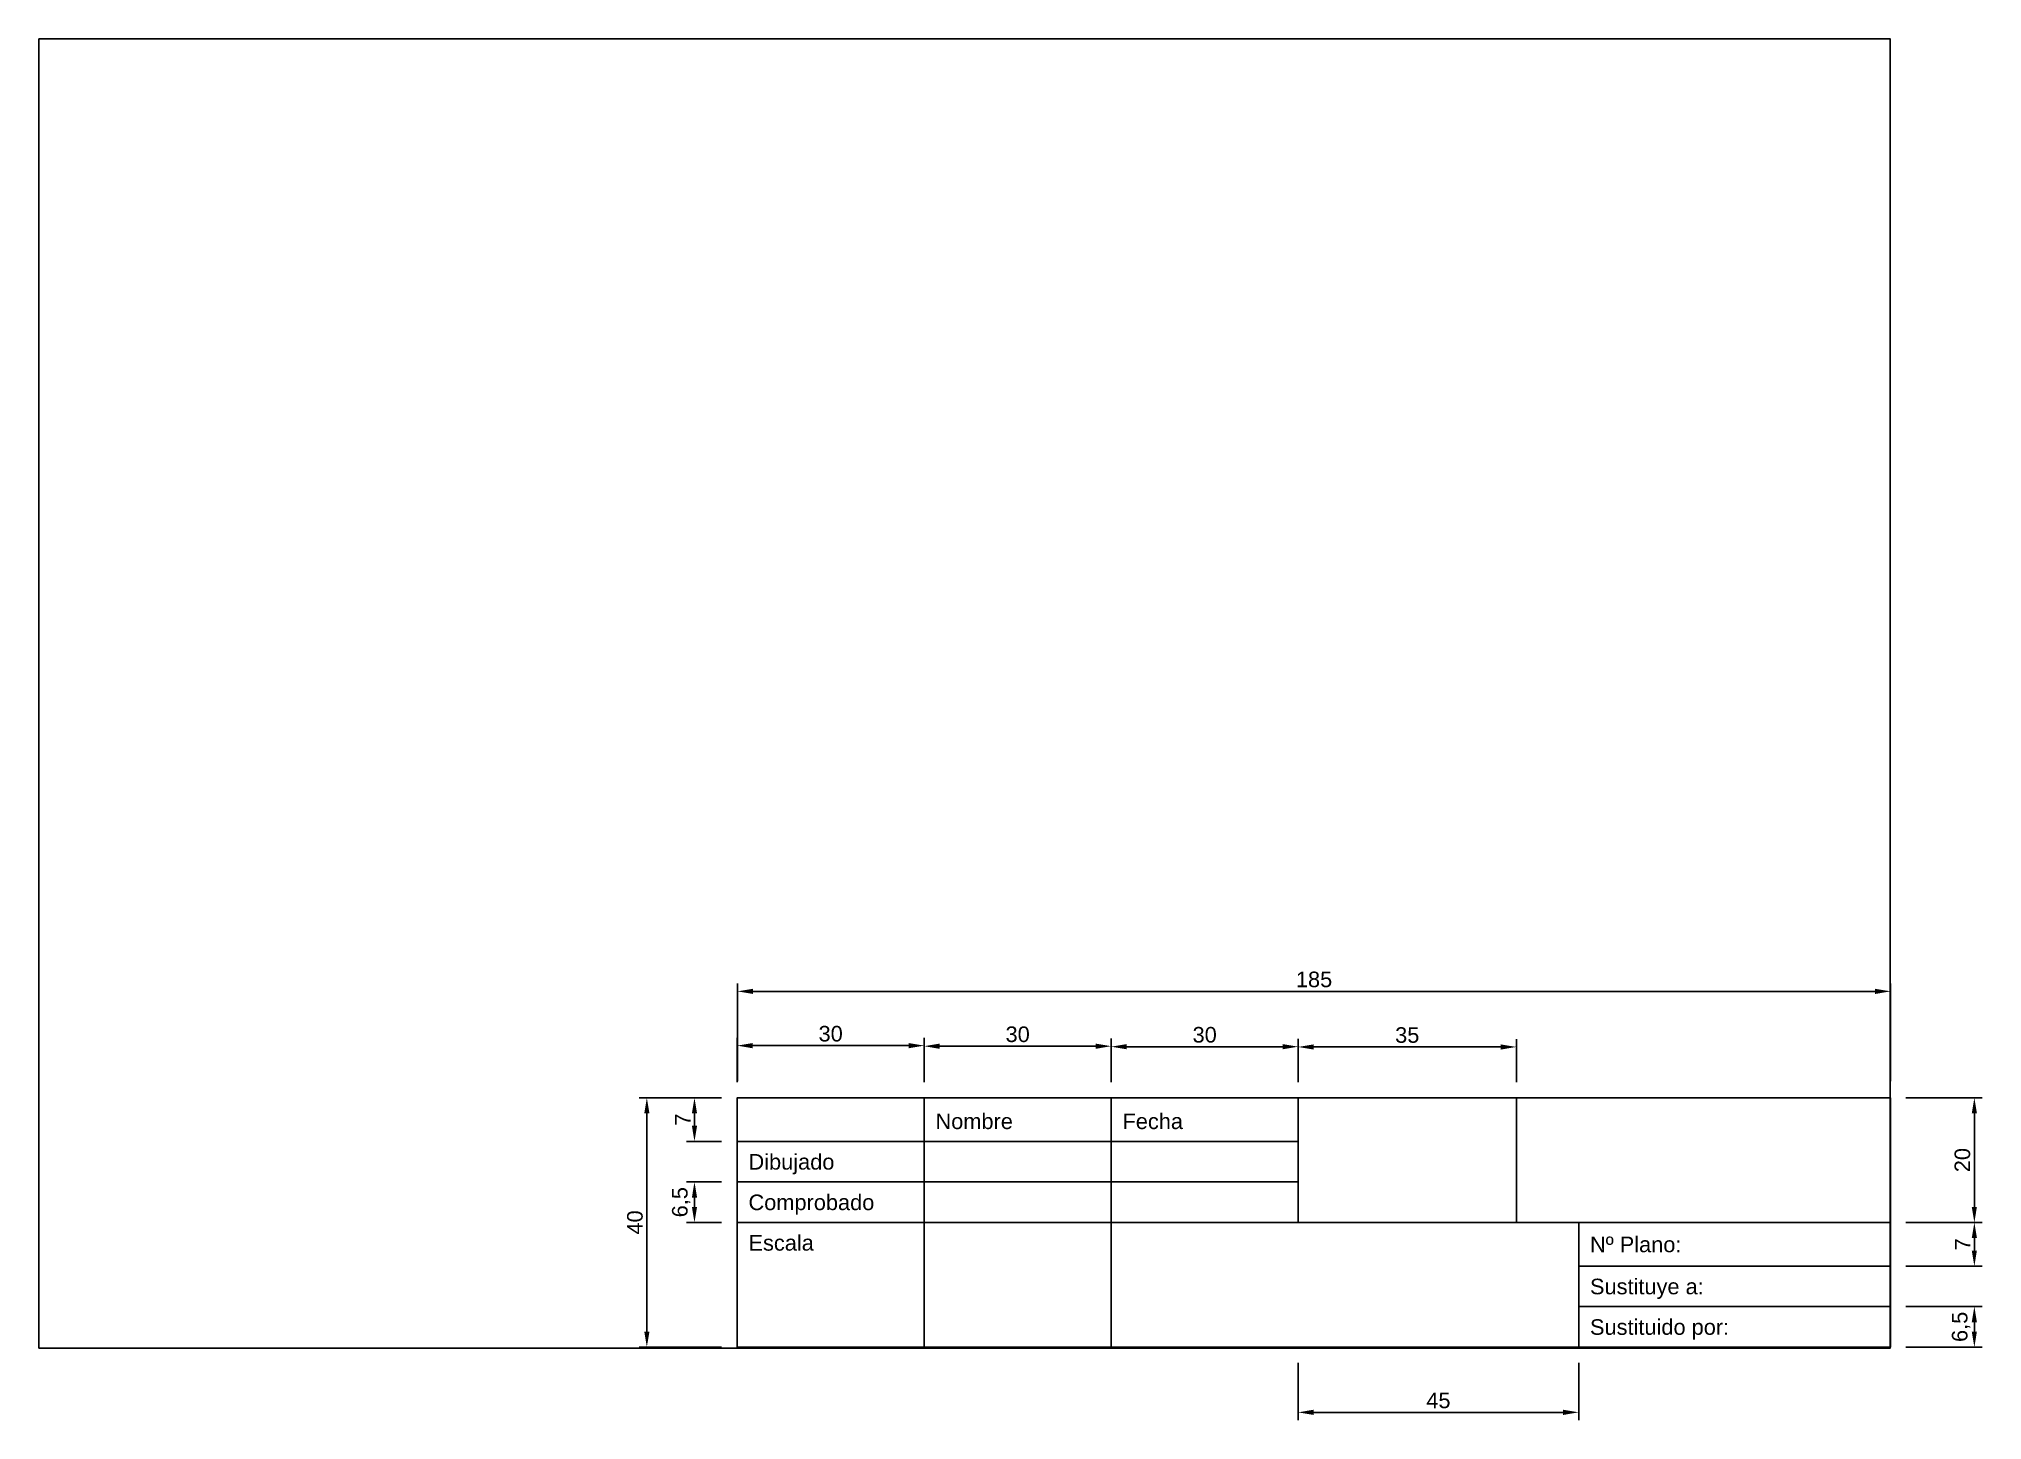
# Model space of a CAD drawing. Header units: millimetres. Extents: x 210 to 522, y 303 to 524.
import ezdxf

# ---------------------------------------------------------------- set-up
doc = ezdxf.new("R2010")
doc.units = ezdxf.units.MM
doc.layers.add('Cotas', color=6, linetype='Continuous')
doc.styles.get("Standard").update_dxf_attribs({"font": 'arial.ttf'})
doc.dimstyles.new('ISO-25', dxfattribs={"dimtxt": 2.5, "dimasz": 2.5, "dimexe": 1.25, "dimexo": 2.5, "dimtad": 1, "dimtxsty": 'Standard', "dimcen": 2.5, "dimadec": 0, "dimazin": 0, "dimtfac": 1, "dimtmove": 0, "dimatfit": 3, "dimfxl": 1, "dimarcsym": 0})

# ---------------------------------------------------------------- blocks, each defined once
blk = doc.blocks.new('*D4')
at = {"layer": 'Cotas', "color": 0, "lineweight": -2, "transparency": 16777216}
for p, q in [((322.31, 357.11), (322.31, 372.77)), ((324.81, 371.52), (504.81, 371.52)), ((507.31, 357.11), (507.31, 372.77))]:
    blk.add_line(p, q, dxfattribs=at)
at = {"layer": 'Cotas', "color": 0, "transparency": 16777216}
for points in [[(324.81, 371.93), (324.81, 371.1), (322.31, 371.52)], [(504.81, 371.93), (504.81, 371.1), (507.31, 371.52)]]:
    blk.add_solid(points, dxfattribs=at)
at = {"layer": 'Defpoints', "color": 0, "transparency": 16777216}
for p in [(507.31, 371.52), (322.31, 354.61), (507.31, 354.61)]:
    blk.add_point(p, dxfattribs=at)
at = {"layer": 'Cotas', "color": 0, "transparency": 16777216, "insert": (414.81, 373.42), "char_height": 2.5, "attachment_point": 5}
blk.add_mtext('185', dxfattribs=at)
blk = doc.blocks.new('*D5')
at = {"layer": 'Cotas', "color": 0, "lineweight": -2, "transparency": 16777216}
for p, q in [((322.26, 356.95), (322.26, 364.06)), ((324.76, 362.81), (349.76, 362.81)), ((352.26, 356.95), (352.26, 364.06))]:
    blk.add_line(p, q, dxfattribs=at)
at = {"layer": 'Cotas', "color": 0, "transparency": 16777216}
for points in [[(324.76, 363.23), (324.76, 362.39), (322.26, 362.81)], [(349.76, 363.23), (349.76, 362.39), (352.26, 362.81)]]:
    blk.add_solid(points, dxfattribs=at)
at = {"layer": 'Defpoints', "color": 0, "transparency": 16777216}
for p in [(352.26, 362.81), (322.26, 354.45), (352.26, 354.45)]:
    blk.add_point(p, dxfattribs=at)
at = {"layer": 'Cotas', "color": 0, "transparency": 16777216, "insert": (337.26, 364.71), "char_height": 2.5, "attachment_point": 5}
blk.add_mtext('30', dxfattribs=at)
blk = doc.blocks.new('*D6')
at = {"layer": 'Cotas', "color": 0, "lineweight": -2, "transparency": 16777216}
for p, q in [((352.26, 356.95), (352.26, 363.97)), ((354.76, 362.72), (379.76, 362.72)), ((382.26, 356.95), (382.26, 363.97))]:
    blk.add_line(p, q, dxfattribs=at)
at = {"layer": 'Cotas', "color": 0, "transparency": 16777216}
for points in [[(354.76, 363.14), (354.76, 362.3), (352.26, 362.72)], [(379.76, 363.14), (379.76, 362.3), (382.26, 362.72)]]:
    blk.add_solid(points, dxfattribs=at)
at = {"layer": 'Defpoints', "color": 0, "transparency": 16777216}
for p in [(382.26, 362.72), (352.26, 354.45), (382.26, 354.45)]:
    blk.add_point(p, dxfattribs=at)
at = {"layer": 'Cotas', "color": 0, "transparency": 16777216, "insert": (367.26, 364.62), "char_height": 2.5, "attachment_point": 5}
blk.add_mtext('30', dxfattribs=at)
blk = doc.blocks.new('*D7')
at = {"layer": 'Cotas', "color": 0, "lineweight": -2, "transparency": 16777216}
for p, q in [((382.26, 356.95), (382.26, 363.89)), ((384.76, 362.64), (409.76, 362.64)), ((412.26, 356.95), (412.26, 363.89))]:
    blk.add_line(p, q, dxfattribs=at)
at = {"layer": 'Cotas', "color": 0, "transparency": 16777216}
for points in [[(384.76, 363.06), (384.76, 362.23), (382.26, 362.64)], [(409.76, 363.06), (409.76, 362.23), (412.26, 362.64)]]:
    blk.add_solid(points, dxfattribs=at)
at = {"layer": 'Defpoints', "color": 0, "transparency": 16777216}
for p in [(412.26, 362.64), (382.26, 354.45), (412.26, 354.45)]:
    blk.add_point(p, dxfattribs=at)
at = {"layer": 'Cotas', "color": 0, "transparency": 16777216, "insert": (397.26, 364.54), "char_height": 2.5, "attachment_point": 5}
blk.add_mtext('30', dxfattribs=at)
blk = doc.blocks.new('*D8')
at = {"layer": 'Cotas', "color": 0, "lineweight": -2, "transparency": 16777216}
for p, q in [((412.26, 356.95), (412.26, 363.85)), ((414.76, 362.6), (444.76, 362.6)), ((447.26, 356.95), (447.26, 363.85))]:
    blk.add_line(p, q, dxfattribs=at)
at = {"layer": 'Cotas', "color": 0, "transparency": 16777216}
for points in [[(414.76, 363.01), (414.76, 362.18), (412.26, 362.6)], [(444.76, 363.01), (444.76, 362.18), (447.26, 362.6)]]:
    blk.add_solid(points, dxfattribs=at)
at = {"layer": 'Defpoints', "color": 0, "transparency": 16777216}
for p in [(447.26, 362.6), (412.26, 354.45), (447.26, 354.45)]:
    blk.add_point(p, dxfattribs=at)
at = {"layer": 'Cotas', "color": 0, "transparency": 16777216, "insert": (429.76, 364.5), "char_height": 2.5, "attachment_point": 5}
blk.add_mtext('35', dxfattribs=at)
blk = doc.blocks.new('*D9')
at = {"layer": 'Cotas', "color": 0, "lineweight": -2, "transparency": 16777216}
for p, q in [((319.76, 354.45), (306.52, 354.45)), ((307.77, 351.95), (307.77, 316.95)), ((319.76, 314.45), (306.52, 314.45))]:
    blk.add_line(p, q, dxfattribs=at)
at = {"layer": 'Cotas', "color": 0, "transparency": 16777216}
for points in [[(307.36, 351.95), (308.19, 351.95), (307.77, 354.45)], [(307.36, 316.95), (308.19, 316.95), (307.77, 314.45)]]:
    blk.add_solid(points, dxfattribs=at)
at = {"layer": 'Defpoints', "color": 0, "transparency": 16777216}
for p in [(322.26, 354.45), (307.77, 314.45), (322.26, 314.45)]:
    blk.add_point(p, dxfattribs=at)
at = {"layer": 'Cotas', "color": 0, "transparency": 16777216, "insert": (305.87, 334.45), "char_height": 2.5, "attachment_point": 5, "rotation": 90}
blk.add_mtext('40', dxfattribs=at)
blk = doc.blocks.new('*D10')
at = {"layer": 'Cotas', "color": 0, "lineweight": -2, "transparency": 16777216}
for p, q in [((319.76, 354.45), (314.16, 354.45)), ((315.41, 351.95), (315.41, 349.95)), ((319.76, 347.45), (314.16, 347.45))]:
    blk.add_line(p, q, dxfattribs=at)
at = {"layer": 'Cotas', "color": 0, "transparency": 16777216}
for points in [[(315, 351.95), (315.83, 351.95), (315.41, 354.45)], [(315, 349.95), (315.83, 349.95), (315.41, 347.45)]]:
    blk.add_solid(points, dxfattribs=at)
at = {"layer": 'Defpoints', "color": 0, "transparency": 16777216}
for p in [(322.26, 354.45), (315.41, 347.45), (322.26, 347.45)]:
    blk.add_point(p, dxfattribs=at)
at = {"layer": 'Cotas', "color": 0, "transparency": 16777216, "insert": (313.54, 350.95), "char_height": 2.5, "attachment_point": 5, "rotation": 90}
blk.add_mtext('7', dxfattribs=at)
blk = doc.blocks.new('*D12')
at = {"layer": 'Cotas', "color": 0, "lineweight": -2, "transparency": 16777216}
for p, q in [((319.76, 340.95), (314.16, 340.95)), ((315.41, 336.95), (315.41, 338.45)), ((319.76, 334.45), (314.16, 334.45))]:
    blk.add_line(p, q, dxfattribs=at)
at = {"layer": 'Cotas', "color": 0, "transparency": 16777216}
for points in [[(315, 338.45), (315.83, 338.45), (315.41, 340.95)], [(315, 336.95), (315.83, 336.95), (315.41, 334.45)]]:
    blk.add_solid(points, dxfattribs=at)
at = {"layer": 'Defpoints', "color": 0, "transparency": 16777216}
for p in [(315.41, 340.95), (322.26, 340.95), (322.26, 334.45)]:
    blk.add_point(p, dxfattribs=at)
at = {"layer": 'Cotas', "color": 0, "transparency": 16777216, "insert": (313.29, 337.7), "char_height": 2.5, "attachment_point": 5, "rotation": 90}
blk.add_mtext('6,5', dxfattribs=at)
blk = doc.blocks.new('*D13')
at = {"layer": 'Cotas', "color": 0, "lineweight": -2, "transparency": 16777216}
for p, q in [((412.26, 311.95), (412.26, 302.74)), ((457.26, 311.95), (457.26, 302.74)), ((414.76, 303.99), (454.76, 303.99))]:
    blk.add_line(p, q, dxfattribs=at)
at = {"layer": 'Cotas', "color": 0, "transparency": 16777216}
for points in [[(414.76, 304.41), (414.76, 303.57), (412.26, 303.99)], [(454.76, 304.41), (454.76, 303.57), (457.26, 303.99)]]:
    blk.add_solid(points, dxfattribs=at)
at = {"layer": 'Defpoints', "color": 0, "transparency": 16777216}
for p in [(412.26, 314.45), (457.26, 314.45), (457.26, 303.99)]:
    blk.add_point(p, dxfattribs=at)
at = {"layer": 'Cotas', "color": 0, "transparency": 16777216, "insert": (434.76, 305.89), "char_height": 2.5, "attachment_point": 5}
blk.add_mtext('45', dxfattribs=at)
blk = doc.blocks.new('*D14')
at = {"layer": 'Cotas', "color": 0, "lineweight": -2, "transparency": 16777216}
for p, q in [((509.76, 354.45), (521.99, 354.45)), ((520.74, 351.95), (520.74, 336.95)), ((509.76, 334.45), (521.99, 334.45))]:
    blk.add_line(p, q, dxfattribs=at)
at = {"layer": 'Cotas', "color": 0, "transparency": 16777216}
for points in [[(520.32, 351.95), (521.15, 351.95), (520.74, 354.45)], [(520.32, 336.95), (521.15, 336.95), (520.74, 334.45)]]:
    blk.add_solid(points, dxfattribs=at)
at = {"layer": 'Defpoints', "color": 0, "transparency": 16777216}
for p in [(507.26, 354.45), (507.26, 334.45), (520.74, 334.45)]:
    blk.add_point(p, dxfattribs=at)
at = {"layer": 'Cotas', "color": 0, "transparency": 16777216, "insert": (518.83, 344.45), "char_height": 2.5, "attachment_point": 5, "rotation": 90}
blk.add_mtext('20', dxfattribs=at)
blk = doc.blocks.new('*D15')
at = {"layer": 'Cotas', "color": 0, "lineweight": -2, "transparency": 16777216}
for p, q in [((509.76, 334.45), (521.99, 334.45)), ((520.74, 331.95), (520.74, 329.95)), ((509.76, 327.45), (521.99, 327.45))]:
    blk.add_line(p, q, dxfattribs=at)
at = {"layer": 'Cotas', "color": 0, "transparency": 16777216}
for points in [[(520.32, 331.95), (521.15, 331.95), (520.74, 334.45)], [(520.32, 329.95), (521.15, 329.95), (520.74, 327.45)]]:
    blk.add_solid(points, dxfattribs=at)
at = {"layer": 'Defpoints', "color": 0, "transparency": 16777216}
for p in [(507.26, 334.45), (507.26, 327.45), (520.74, 327.45)]:
    blk.add_point(p, dxfattribs=at)
at = {"layer": 'Cotas', "color": 0, "transparency": 16777216, "insert": (518.86, 330.95), "char_height": 2.5, "attachment_point": 5, "rotation": 90}
blk.add_mtext('7', dxfattribs=at)
blk = doc.blocks.new('*D16')
at = {"layer": 'Cotas', "color": 0, "lineweight": -2, "transparency": 16777216}
for p, q in [((509.76, 320.95), (521.99, 320.95)), ((520.74, 316.95), (520.74, 318.45)), ((509.76, 314.45), (521.99, 314.45))]:
    blk.add_line(p, q, dxfattribs=at)
at = {"layer": 'Cotas', "color": 0, "transparency": 16777216}
for points in [[(520.32, 318.45), (521.15, 318.45), (520.74, 320.95)], [(520.32, 316.95), (521.15, 316.95), (520.74, 314.45)]]:
    blk.add_solid(points, dxfattribs=at)
at = {"layer": 'Defpoints', "color": 0, "transparency": 16777216}
for p in [(507.26, 320.95), (520.74, 320.95), (507.26, 314.45)]:
    blk.add_point(p, dxfattribs=at)
at = {"layer": 'Cotas', "color": 0, "transparency": 16777216, "insert": (518.61, 317.7), "char_height": 2.5, "attachment_point": 5, "rotation": 90}
blk.add_mtext('6,5', dxfattribs=at)

msp = doc.modelspace()

# ---------------------------------------------------------------- linework, layer by layer
for p, q in [((352.262, 334.45), (352.262, 314.45)), ((382.262, 334.45), (382.262, 314.45)), ((457.262, 334.45), (507.262, 334.45)), ((457.262, 320.95), (457.262, 334.45)), ((457.262, 320.95), (457.262, 334.45)), ((507.262, 327.45), (457.262, 327.45)), ((457.262, 327.45), (507.262, 327.45)), ((507.262, 320.95), (457.262, 320.95)), ((457.262, 320.95), (507.262, 320.95)), ((457.262, 314.45), (457.262, 320.95)), ((487.262, 314.45), (457.262, 314.45))]:
    msp.add_line(p, q)
for points in [[(210.236, 314.303), (507.236, 314.303), (507.236, 524.303), (210.236, 524.303)], [(322.262, 314.45), (507.262, 314.45), (507.262, 354.45), (322.262, 354.45)], [(322.262, 354.45), (352.262, 354.45), (352.262, 347.45), (322.262, 347.45)], [(352.262, 354.45), (382.262, 354.45), (382.262, 347.45), (352.262, 347.45)], [(382.262, 354.45), (412.262, 354.45), (412.262, 347.45), (382.262, 347.45)], [(412.262, 354.45), (447.262, 354.45), (447.262, 334.45), (412.262, 334.45)], [(322.262, 347.45), (352.262, 347.45), (352.262, 340.95), (322.262, 340.95)], [(352.262, 347.45), (382.262, 347.45), (382.262, 340.95), (352.262, 340.95)], [(382.262, 347.45), (412.262, 347.45), (412.262, 340.95), (382.262, 340.95)], [(322.262, 340.95), (352.262, 340.95), (352.262, 334.45), (322.262, 334.45)], [(352.262, 340.95), (382.262, 340.95), (382.262, 334.45), (352.262, 334.45)], [(382.262, 340.95), (412.262, 340.95), (412.262, 334.45), (382.262, 334.45)], [(457.262, 334.45), (382.262, 334.45), (382.262, 314.45), (457.262, 314.45)]]:
    msp.add_lwpolyline(points, close=True)

# ---------------------------------------------------------------- texts
for s, p in [('Nombre', (354.078, 349.426)), ('Fecha', (384.078, 349.426)), ('Dibujado', (324.078, 342.926)), ('Comprobado', (324.078, 336.426)), ('Escala', (324.078, 329.926)), ('Nº Plano:', (459.078, 329.676)), ('Sustituye a:', (459.078, 322.926)), ('Sustituido por:', (459.078, 316.426))]:
    msp.add_text(s, height=2.5).set_placement(p)

# ---------------------------------------------------------------- dimensions: what is measured, and where the dimension line sits
at = {"layer": 'Cotas'}
for base, p1, p2, picture, middle in [((507.31, 371.516), (322.31, 354.613), (507.31, 354.613), '*D4', (414.81, 373.418)), ((352.262, 362.811), (322.262, 354.45), (352.262, 354.45), '*D5', (337.262, 364.713)), ((382.262, 362.72), (352.262, 354.45), (382.262, 354.45), '*D6', (367.262, 364.623)), ((412.262, 362.643), (382.262, 354.45), (412.262, 354.45), '*D7', (397.262, 364.545)), ((447.262, 362.598), (412.262, 354.45), (447.262, 354.45), '*D8', (429.762, 364.5))]:
    dim = msp.add_linear_dim(base=base, p1=p1, p2=p2, dimstyle='ISO-25', dxfattribs=at)
    dim.commit()
    dim.dimension.update_dxf_attribs({"geometry": picture, "text_midpoint": middle})
for base, p1, p2, picture, middle in [((307.772, 314.45), (322.262, 354.45), (322.262, 314.45), '*D9', (305.871, 334.45)), ((315.415, 347.45), (322.262, 354.45), (322.262, 347.45), '*D10', (313.54, 350.95)), ((520.736, 334.45), (507.262, 354.45), (507.262, 334.45), '*D14', (518.835, 344.45)), ((315.415, 340.95), (322.262, 334.45), (322.262, 340.95), '*D12', (313.287, 337.7)), ((520.736, 327.45), (507.262, 334.45), (507.262, 327.45), '*D15', (518.861, 330.95)), ((520.736, 320.95), (507.262, 314.45), (507.262, 320.95), '*D16', (518.609, 317.7))]:
    dim = msp.add_linear_dim(base=base, p1=p1, p2=p2, angle=90, dimstyle='ISO-25', dxfattribs=at)
    dim.commit()
    dim.dimension.update_dxf_attribs({"geometry": picture, "text_midpoint": middle})
dim = msp.add_linear_dim(base=(457.262, 303.991), p1=(412.262, 314.45), p2=(457.262, 314.45), dimstyle='ISO-25', dxfattribs=at)
dim.commit()
dim.dimension.update_dxf_attribs({"geometry": '*D13', "text_midpoint": (434.762, 303.991), "dimtype": 160})

doc.saveas('drawing.dxf')
